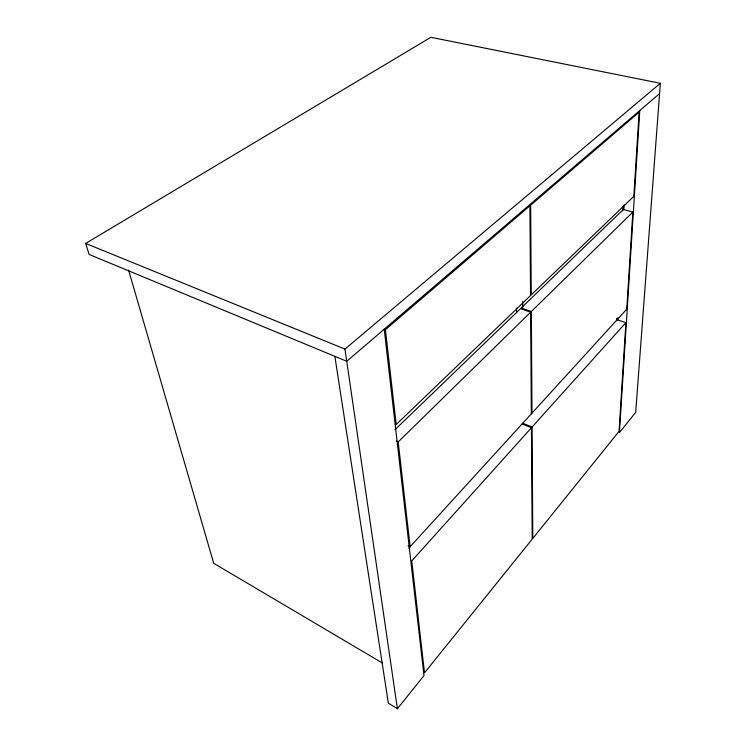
<?xml version="1.0" encoding="UTF-8"?>
<svg xmlns="http://www.w3.org/2000/svg" width="746" height="746" viewBox="0 0 746 746"><rect width="100%" height="100%" fill="white"/><g stroke="black" fill="none" stroke-linecap="round" stroke-linejoin="round"><path stroke-width="1.12" d="M616.55 320.696L616.681 318.374M622.686 210.941L622.947 206.362M617.595 320.09L617.725 317.768M623.861 209.551L624.122 204.898M625.894 322.654L619.068 431.328L532.793 538.416L532.085 427.038L625.894 322.654L617.138 319.745M632.85 212.088L531.348 311.511L521.184 308.014L623.339 209.505L632.85 212.088L626.743 309.18L408.901 548.096M639.779 110.529L619.422 432.615L635.676 412.407L660.35 83.3L430.89 37.3L85.65 243.429L89.119 254.442L346.741 361.278L659.576 93.586M334.87 356.364L388.34 703.142L397.394 708.7L423.98 675.643L384.218 329.21M531.441 427.756L411.755 560.927L424.502 672.827L532.206 539.144L531.441 427.756L522.116 423.942M408.137 545.69L410.132 546.715L398.196 441.93L530.648 312.192L520.475 308.695L394.904 429.789M397.394 708.7L344.96 349.1L660.35 83.3M85.65 243.429L344.96 349.1M522.76 423.234L532.085 427.038M396.229 441.045L398.196 441.93M382.521 663.082L213.72 563.305L128.526 269.893M516.521 308.163L516.596 312.807M522.713 301.524L522.787 307.343M530.648 312.192L531.338 413.797M531.348 311.511L531.991 413.088M639.126 112.208L633.839 196.329L531.245 294.856L530.667 205.169L639.126 112.208M530.527 295.537L396.21 424.53L385.412 329.685L529.912 205.821L530.527 295.537"/></g></svg>
